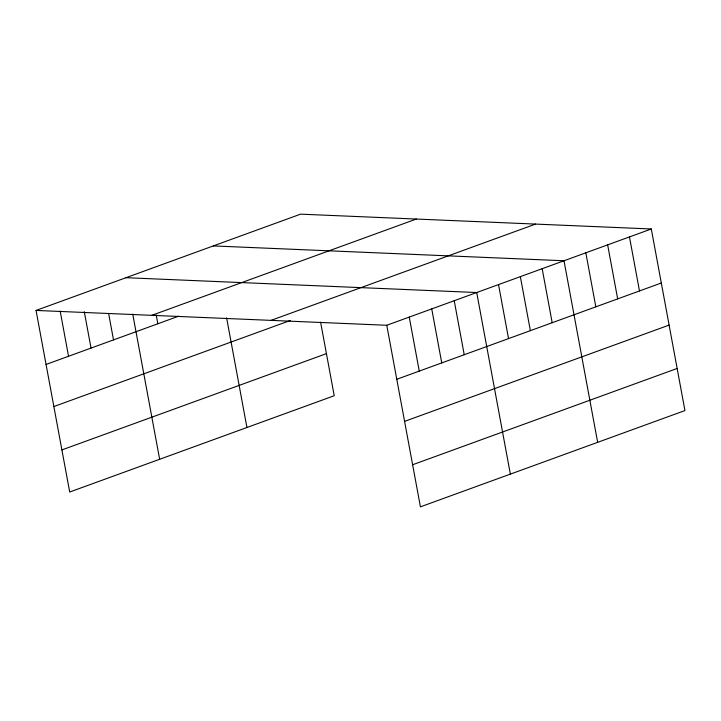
<?xml version="1.0" encoding="UTF-8"?>
<svg xmlns="http://www.w3.org/2000/svg" width="721" height="721" viewBox="0 0 721 721"><rect width="100%" height="100%" fill="white"/><g stroke="black" fill="none" stroke-linecap="round" stroke-linejoin="round"><path stroke-width="1.08" d="M36.05 310.436L300.576 214.155L651.297 228.981L684.95 410.564L420.424 506.845L386.771 325.27L36.05 310.436L69.703 492.019L334.229 395.73L320.602 322.188M151.789 315.329L416.314 219.049M46.063 364.456L178.61 316.204M271.033 320.376L535.559 224.087M53.868 406.545L290.338 320.475M386.771 325.27L651.297 228.981M61.898 449.922L326.433 353.632M396.775 379.282L661.31 283.002M404.58 421.379L669.106 325.099M412.619 464.748L677.145 368.467M213.281 245.924L564.002 260.759L597.655 442.334M125.986 277.702L476.707 292.528L510.36 474.112M629.469 236.93L639.482 290.942M607.65 244.87L617.663 298.882M585.822 252.81L595.834 306.831M542.174 268.699L552.187 322.72M520.355 276.648L530.368 330.66M498.526 284.588L508.539 338.6M454.221 300.711L464.234 354.732M431.735 308.903L441.748 362.915M409.249 317.087L419.262 371.099M226.61 317.835L246.942 427.508M156.187 314.951L157.827 323.774M132.736 314.077L159.647 459.277M108.61 313.446L113.512 339.897M84.285 311.706L91.035 348.081M60.167 311.075L68.549 356.264"/></g></svg>
